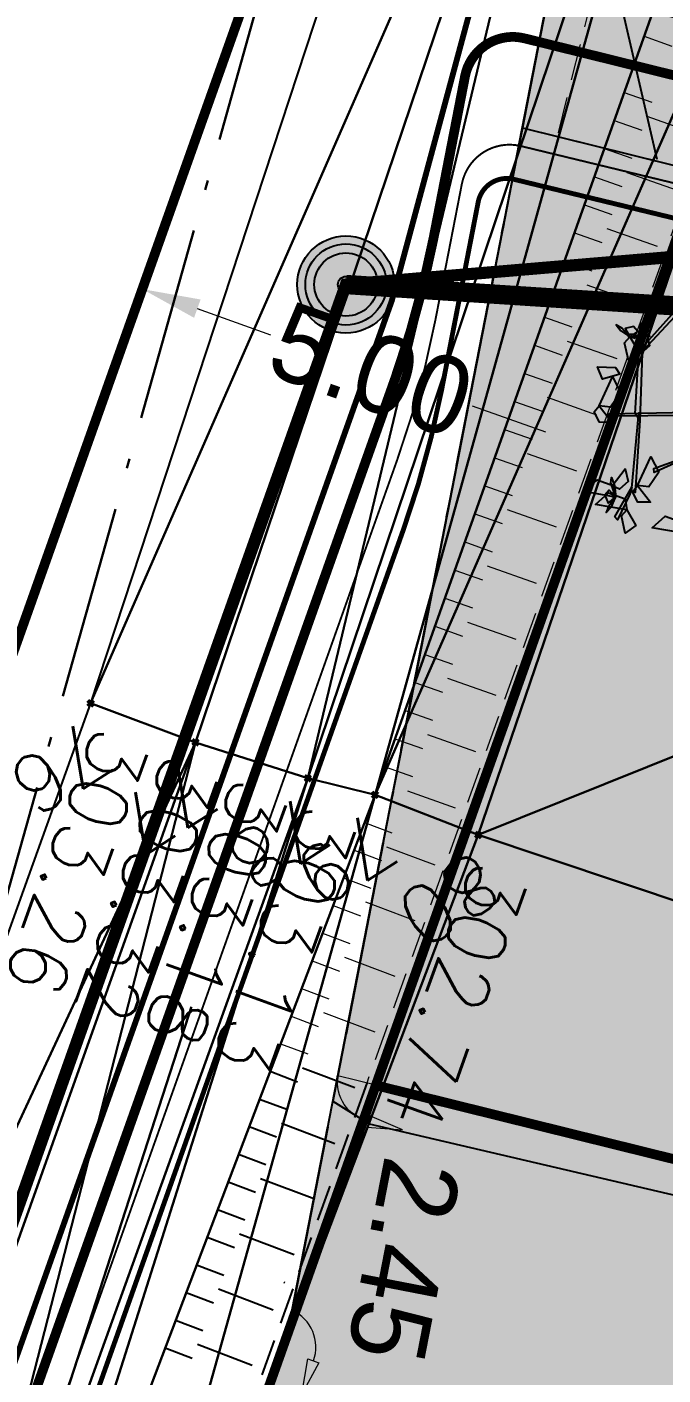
# Model space of a CAD drawing. Header units: metres. Extents: x 1851427 to 1852022, y 5183007 to 5183309.
# Drawn here: x 1851504.28 to 1851510.82, y 5183234.32 to 5183248.18 of the extents above; entities that cross this region are included whole.
import ezdxf
from ezdxf.enums import TextEntityAlignment as Align

# ---------------------------------------------------------------- set-up
doc = ezdxf.new("R2010")
doc.units = ezdxf.units.M
doc.header["$LTSCALE"] = 2.5
doc.header["$PDMODE"] = 35
doc.header["$PDSIZE"] = 0.03
for name, pattern in [('L16', [0.375, 0.3, -0.075]), ('L32', [2.5, 2, -0.1, 0.1, -0.1, 0.1, -0.1]), ('L5', [1.15, 0.8, -0.175, 0, -0.175]), ('L8', [0.225, 0.15, -0.075])]:
    doc.linetypes.add(name, pattern=pattern)
doc.layers.get('0').update_dxf_attribs({"linetype": 'CONTINUOUS', "lineweight": 30})
doc.layers.get('Defpoints').update_dxf_attribs({"linetype": 'CONTINUOUS'})
for name, color, linetype in [('EP 1_Canalisations', 5, 'L32'), ('EU 1_Canalisations', 34, 'L32'), ('EU 1_Regards', 6, 'CONTINUOUS'), ('PFM_VRD ET 2D', 7, 'CONTINUOUS'), ('PFM_VRD Talus R - Hachures', 1, 'CONTINUOUS'), ('PRO_IMPLANTATION_MAISON_COT', 140, 'CONTINUOUS'), ('PRO_PAR_HAC', 7, 'CONTINUOUS'), ('PRO_RES_AEP', 130, 'CONTINUOUS'), ('PRO_RES_EDF', 1, 'CONTINUOUS'), ('PRO_RES_EDF_TXT', 1, 'CONTINUOUS'), ('PRO_RES_GDF', 30, 'CONTINUOUS'), ('PRO_RES_TEL', 84, 'CONTINUOUS'), ('PRO_VOI_APLAT', 7, 'CONTINUOUS'), ('PRO_VOI_APLAT_CON', 6, 'CONTINUOUS'), ('PRO_VOI_TAMPON', 5, 'CONTINUOUS'), ('PRO_VOI_VEG', 81, 'CONTINUOUS'), ('TAL_HACH', 44, 'CONTINUOUS'), ('TN_', 94, 'CONTINUOUS')]:
    doc.layers.add(name, color=color, linetype=linetype)
doc.layers.add('N', color=1, linetype='CONTINUOUS', plot=False)
for name, color, linetype, lineweight in [('P', 7, 'CONTINUOUS', 50), ('PAR', 11, 'L5', 30), ('PRO_DEMOL_P', 7, 'CONTINUOUS', 50), ('PRO_DEMOL_TAL', 34, 'CONTINUOUS', 20), ('PRO_DEMOL_TAL_HAC', 32, 'CONTINUOUS', 15), ('PRO_DEMOL_VOI', 251, 'CONTINUOUS', 20), ('PRO_PAR', 1, 'CONTINUOUS', 35), ('PRO_PAR_COT', 200, 'CONTINUOUS', 20), ('PRO_VOI_PENTE', 1, 'CONTINUOUS', 15), ('TAL', 34, 'CONTINUOUS', 25), ('VOI', 251, 'CONTINUOUS', 20), ('Z', 7, 'CONTINUOUS', 9)]:
    doc.layers.add(name, color=color, linetype=linetype, lineweight=lineweight)
doc.layers.add('PRO_PAR_SURF', color=7, linetype='CONTINUOUS', lineweight=20, true_color=0x285a87)
doc.layers.add('PRO_PAR_TXT', color=7, linetype='CONTINUOUS', lineweight=20, true_color=0x285a87)
doc.styles.add('Ecriture', font='')
doc.styles.add('SIMPLEX', font='SIMPLEX.SHX', dxfattribs={"oblique": 27})
doc.styles.get("Standard").update_dxf_attribs({"font": 'Arial.ttf'})
doc.styles.get('Ecriture').set_extended_font_data('NewsGoth BT')
doc.dimstyles.get("Standard").update_dxf_attribs({"dimtxt": 0.18, "dimasz": 0.18, "dimexe": 0.18, "dimexo": 0.0625, "dimgap": 0.09, "dimtad": 0, "dimtih": 1, "dimtoh": 1, "dimdec": 4, "dimzin": 0, "dimdsep": 46, "dimtxsty": 'Standard', "dimcen": 0.09, "dimadec": 0, "dimazin": 0, "dimtfac": 1, "dimtdec": 4, "dimtofl": 0, "dimtmove": 0, "dimatfit": 3, "dimfxl": 1, "dimtolj": 1, "dimtzin": 0, "dimarcsym": 0})
doc.dimstyles.new('Voirie', dxfattribs={"dimtxt": 0.8, "dimasz": 0.6, "dimexe": 0.18, "dimexo": 0.0625, "dimgap": 0, "dimtad": 0, "dimzin": 0, "dimdsep": 46, "dimtxsty": 'Ecriture', "dimcen": 0.04, "dimclrd": 256, "dimclre": 256, "dimclrt": 256, "dimaunit": 2, "dimadec": 3, "dimazin": 0, "dimtfac": 1, "dimtofl": 0, "dimtmove": 0, "dimatfit": 0, "dimfxl": 1, "dimtolj": 1, "dimtzin": 0, "dimlwd": -1, "dimarcsym": 0})

# ---------------------------------------------------------------- blocks, each defined once
blk = doc.blocks.new('TCPOINT')
blk.add_point((0, 0))
at = {"layer": 'N'}
blk.add_attdef('MAT', (0.2, 0.2), '', height=0.34, dxfattribs=at)
at = {"layer": 'Z', "style": 'SIMPLEX'}
blk.add_attdef('ALT', (0.2, -0.54), '', height=0.34, dxfattribs=at)
blk = doc.blocks.new('arbre4')
at = {"layer": 'PRO_VOI_VEG', "color": 42, "linetype": 'ByBlock', "lineweight": -2, "extrusion": (-0.36254, -0.748914, 0.5547), "elevation": 2.652, "flags": 128}
for points in [[(-5.224, 5.385), (-4.892, 7.02), (-4.848, 6.926), (-5.202, 5.292), (-5.224, 5.385)], [(-4.966, 3.657), (-5.386, 5.949), (-5.342, 5.949), (-4.87, 3.535), (-4.966, 3.657)]]:
    blk.add_lwpolyline(points, close=True, dxfattribs=at)
at = {"layer": 'PRO_VOI_VEG', "color": 6, "linetype": 'ByBlock', "lineweight": -2, "extrusion": (0.761179, 0.630584, 0.151559), "elevation": -0.623, "flags": 128}
blk.add_lwpolyline([(5.331, 5.843), (5.489, 5.796), (5.579, 5.952), (5.467, 6.035), (5.331, 5.843)], close=True, dxfattribs=at)
at = {"layer": 'PRO_VOI_VEG', "color": 6, "linetype": 'ByBlock', "lineweight": -2, "extrusion": (0.291224, 0.822706, 0.488205), "elevation": 4.038, "flags": 128}
blk.add_lwpolyline([(5.329, 4.263), (5.237, 4.049), (5.318, 3.932), (5.429, 4.063), (5.329, 4.263)], close=True, dxfattribs=at)
at = {"layer": 'PRO_VOI_VEG', "color": 6, "linetype": 'ByBlock', "lineweight": -2, "extrusion": (-0.331412, -0.936235, 0.116747), "elevation": -0.762, "flags": 128}
blk.add_lwpolyline([(-5.337, 5.835), (-5.185, 6.06), (-5.289, 6.275), (-5.378, 6.121), (-5.337, 5.835)], close=True, dxfattribs=at)
at = {"layer": 'PRO_VOI_VEG', "linetype": 'ByBlock', "lineweight": -2, "extrusion": (0.632852, 0.167542, 0.755929), "flags": 128}
for points, elevation in [([(3.993, 7.132), (4.166, 6.79), (3.979, 6.814), (3.911, 7.023), (3.993, 7.132)], 2.737), ([(2.212, 7.98), (2.385, 7.637), (2.198, 7.662), (2.13, 7.87), (2.212, 7.98)], 2.268)]:
    blk.add_lwpolyline(points, close=True, dxfattribs=dict(at, elevation=elevation))
at = {"layer": 'PRO_VOI_VEG', "linetype": 'ByBlock', "lineweight": -2, "extrusion": (0.843665, 0.223353, 0.488205), "flags": 128}
for points, elevation in [([(4.197, 6.719), (3.934, 6.613), (3.878, 6.99), (4.139, 6.932), (4.197, 6.719)], -0.352), ([(1.809, 7.147), (1.546, 7.041), (1.49, 7.417), (1.751, 7.359), (1.809, 7.147)], -1.116)]:
    blk.add_lwpolyline(points, close=True, dxfattribs=dict(at, elevation=elevation))
at = {"layer": 'PRO_VOI_VEG', "color": 6, "linetype": 'ByBlock', "lineweight": -2, "extrusion": (-0.01986, 0.986115, 0.164872), "elevation": 4.121, "flags": 128}
blk.add_lwpolyline([(4.48, 5.096), (4.258, 4.989), (4.188, 5.169), (4.314, 5.223), (4.48, 5.096)], close=True, dxfattribs=at)
at = {"layer": 'PRO_VOI_VEG', "linetype": 'ByBlock', "lineweight": -2, "extrusion": (9.90252e-10, -0.872729, 0.488205), "elevation": -0.021, "flags": 128}
blk.add_lwpolyline([(-4.73, 5.289), (-4.992, 5.183), (-5.048, 5.559), (-4.787, 5.501), (-4.73, 5.289)], close=True, dxfattribs=at)
at = {"layer": 'PRO_VOI_VEG', "linetype": 'ByBlock', "lineweight": -2, "extrusion": (0.372929, 6.70653e-10, 0.92786), "elevation": 2.384, "flags": 128}
blk.add_lwpolyline([(2.161, 6.419), (2.569, 6.174), (2.334, 6.068), (2.13, 6.244), (2.161, 6.419)], close=True, dxfattribs=at)
at = {"layer": 'PRO_VOI_VEG', "linetype": 'ByBlock', "lineweight": -2, "extrusion": (-4.92671e-09, -0.654654, 0.755929), "elevation": 2.067, "flags": 128}
blk.add_lwpolyline([(-5.067, 4.648), (-4.894, 4.306), (-5.081, 4.33), (-5.149, 4.539), (-5.067, 4.648)], close=True, dxfattribs=at)
at = {"layer": 'PRO_VOI_VEG', "color": 42, "linetype": 'ByBlock', "lineweight": -2, "extrusion": (0.28427, -0.71615, 0.637432), "elevation": -0.012, "flags": 128}
blk.add_lwpolyline([(-2.284, 4.59), (-3.861, 5.765), (-3.83, 5.804), (-2.149, 4.591), (-2.284, 4.59)], close=True, dxfattribs=at)
at = {"layer": 'PRO_VOI_VEG', "color": 42, "linetype": 'ByBlock', "lineweight": -2, "extrusion": (-0.564583, 0.665509, 0.488205), "elevation": 5.954, "flags": 128}
blk.add_lwpolyline([(2.195, 1.725), (2.983, 3.171), (3.013, 3.074), (2.121, 1.541), (2.195, 1.725)], close=True, dxfattribs=at)
at = {"layer": 'PRO_VOI_VEG', "linetype": 'ByBlock', "lineweight": -2, "extrusion": (0.372929, 2.33267e-10, 0.92786), "elevation": 2.981, "flags": 128}
blk.add_lwpolyline([(0.95, 6.148), (1.358, 5.903), (1.123, 5.797), (0.919, 5.972), (0.95, 6.148)], close=True, dxfattribs=at)
at = {"layer": 'PRO_VOI_VEG', "color": 42, "linetype": 'ByBlock', "lineweight": -2, "extrusion": (-0.38291, 0.806229, 0.450971), "elevation": 4.646, "flags": 128}
blk.add_lwpolyline([(3.016, 2.911), (3.434, 2.822), (3.407, 2.698), (2.912, 2.889), (3.016, 2.911)], close=True, dxfattribs=at)
at = {"layer": 'PRO_VOI_VEG', "linetype": 'ByBlock', "lineweight": -2, "extrusion": (-0.095442, 0.360509, 0.92786), "flags": 128}
for points, elevation in [([(4.556, 0.695), (4.964, 0.45), (4.729, 0.344), (4.525, 0.52), (4.556, 0.695)], 7.199), ([(4.463, 0.445), (4.871, 0.2), (4.636, 0.094), (4.432, 0.269), (4.463, 0.445)], 5.956), ([(3.786, 1.505), (4.194, 1.26), (3.959, 1.154), (3.755, 1.329), (3.786, 1.505)], 6.993)]:
    blk.add_lwpolyline(points, close=True, dxfattribs=dict(at, elevation=elevation))
at = {"layer": 'PRO_VOI_VEG', "color": 6, "linetype": 'ByBlock', "lineweight": -2, "extrusion": (-0.969488, -0.18141, 0.164872), "elevation": 5.771, "flags": 128}
blk.add_lwpolyline([(-1.696, 6.084), (-1.918, 5.977), (-1.989, 6.157), (-1.863, 6.211), (-1.696, 6.084)], close=True, dxfattribs=at)
at = {"layer": 'PRO_VOI_VEG', "color": 6, "linetype": 'ByBlock', "lineweight": -2, "extrusion": (-0.859342, 0.152273, 0.488205), "elevation": 7.744, "flags": 128}
blk.add_lwpolyline([(0.066, 3.619), (-0.026, 3.404), (0.055, 3.288), (0.166, 3.419), (0.066, 3.619)], close=True, dxfattribs=at)
at = {"layer": 'PRO_VOI_VEG', "color": 6, "linetype": 'ByBlock', "lineweight": -2, "extrusion": (0.977927, -0.173286, 0.116747), "elevation": -4.141, "flags": 128}
blk.add_lwpolyline([(-0.074, 7.487), (0.078, 7.712), (-0.025, 7.927), (-0.114, 7.773), (-0.074, 7.487)], close=True, dxfattribs=at)
at = {"layer": 'PRO_VOI_VEG', "color": 42, "linetype": 'ByBlock', "lineweight": -2, "extrusion": (-0.813612, 0.366962, 0.450971), "elevation": 6.654, "flags": 128}
blk.add_lwpolyline([(1.178, 2.884), (1.596, 2.795), (1.569, 2.672), (1.073, 2.862), (1.178, 2.884)], close=True, dxfattribs=at)
at = {"layer": 'PRO_VOI_VEG', "linetype": 'ByBlock', "lineweight": -2, "extrusion": (-4.92655e-09, -0.654654, 0.755929), "elevation": 2.86, "flags": 128}
blk.add_lwpolyline([(-4.592, 3.733), (-4.419, 3.391), (-4.606, 3.415), (-4.674, 3.623), (-4.592, 3.733)], close=True, dxfattribs=at)
at = {"layer": 'PRO_VOI_VEG', "color": 6, "linetype": 'ByBlock', "lineweight": -2, "extrusion": (-0.746943, 0.647384, 0.151559), "elevation": 5.245, "flags": 128}
blk.add_lwpolyline([(2.634, 6.204), (2.791, 6.158), (2.882, 6.314), (2.77, 6.396), (2.634, 6.204)], close=True, dxfattribs=at)
blk = doc.blocks.new('fleche cote2')
blk.add_hatch(color=0).paths.add_polyline_path([(-0.524, 0.399), (-0.524, 0.55), (-0.975, 0.475)])
at = {"color": 0}
blk.add_lwpolyline([(-0.524, 0.399), (-0.524, 0.55), (-0.975, 0.475)], close=True, dxfattribs=at)
blk.add_lwpolyline([(-0.524, 0.475, -0.385882), (0, 0)], format="xyb", dxfattribs=at)
blk = doc.blocks.new('fleche cote')
blk.add_hatch(color=0).paths.add_polyline_path([(-0.524, -0.399), (-0.524, -0.55), (-0.975, -0.475)])
at = {"color": 0}
blk.add_lwpolyline([(-0.524, -0.475, 0.385882), (0, 0)], format="xyb", dxfattribs=at)
blk.add_lwpolyline([(-0.524, -0.399), (-0.524, -0.55), (-0.975, -0.475)], close=True, dxfattribs=at)
blk = doc.blocks.new('ASS03')
h = blk.add_hatch(color=256)
h.dxf.hatch_style = 1
edge = h.paths.add_edge_path()
edge.add_arc((0, 0), 0.5, 0, 360)
for radius in [0.5, 0.01]:
    blk.add_circle((0, 0), radius)
blk = doc.blocks.new('vrd_reg_1000')
at = {"linetype": 'ByBlock', "lineweight": -2}
h = blk.add_hatch(color=253, dxfattribs=at)
edge = h.paths.add_edge_path()
edge.add_arc((0, 0), 0.5, 0, 360)
h = blk.add_hatch(color=0, dxfattribs=at)
edge = h.paths.add_edge_path()
edge.add_arc((0, 0), 0.417, 0, 360)
edge = h.paths.add_edge_path(flags=17)
edge.add_arc((0, 0), 0.0833, 0, 360)
for radius in [0.5, 0.417, 0.0833]:
    blk.add_circle((0, 0), radius)
blk = doc.blocks.new('*D85')
at = {"layer": 'Defpoints', "color": 0, "transparency": 16777216}
for p in [(1851507.238, 5183250.479), (1851511.95, 5183248.807), (1851505.466, 5183245.485)]:
    blk.add_point(p, dxfattribs=at)
at = {"layer": 'PRO_PAR_TXT', "lineweight": -2, "transparency": 16777216}
for p, q in [((1851507.217, 5183250.42), (1851505.406, 5183245.315)), ((1851511.929, 5183248.748), (1851510.118, 5183243.643))]:
    blk.add_line(p, q, dxfattribs=at)
at = {"layer": 'PRO_PAR_TXT', "transparency": 16777216}
for p, q in [((1851506.031, 5183245.284), (1851506.785, 5183245.016)), ((1851509.613, 5183244.013), (1851508.859, 5183244.281))]:
    blk.add_line(p, q, dxfattribs=at)
for points in [[(1851506.065, 5183245.378), (1851505.998, 5183245.19), (1851505.466, 5183245.485)], [(1851509.646, 5183244.108), (1851509.579, 5183243.919), (1851510.178, 5183243.813)]]:
    blk.add_solid(points, dxfattribs=at)
at = {"layer": 'PRO_PAR_TXT', "transparency": 16777216, "insert": (1851507.822, 5183244.649), "char_height": 0.8, "attachment_point": 5, "rotation": 340.4674, "style": 'Ecriture'}
blk.add_mtext('\\A1;5.00', dxfattribs=at)

msp = doc.modelspace()

# ---------------------------------------------------------------- hatches: boundary and pattern name
at = {"layer": 'PFM_VRD Talus R - Hachures'}
msp.add_hatch(color=1, dxfattribs=at).paths.add_polyline_path([(1851507.475, 5183237.393), (1851507.424, 5183237.132), (1851507.796, 5183236.901), (1851522.146, 5183233.547), (1851524.784, 5183232.927), (1851525.681, 5183232.677), (1851528.995, 5183231.831), (1851529.02, 5183231.931), (1851529.076, 5183232.16)])
at = {"layer": 'PRO_PAR_HAC'}
h = msp.add_hatch(color=41, dxfattribs=at)
h.dxf.hatch_style = 1
h.paths.add_polyline_path([(1851538.934, 5183251.64), (1851540.137, 5183256.493), (1851535.284, 5183257.696), (1851533.826, 5183251.815), (1851514.328, 5183256.649), (1851520.18, 5183275.941), (1851523.867, 5183277.78), (1851518.743, 5183279.657), (1851510.294, 5183251.887), (1851507.475, 5183237.393), (1851507.007, 5183234.983), (1851502.018, 5183220.887), (1851502.04, 5183220.874), (1851503.33, 5183224.508), (1851507.866, 5183237.296), (1851533.783, 5183230.869), (1851534.987, 5183235.722)])
h = msp.add_hatch(color=94, dxfattribs=at)
h.dxf.hatch_style = 1
h.paths.add_polyline_path([(1851531.193, 5183241.196), (1851530.755, 5183241.923), (1851509.387, 5183247.222), (1851507.007, 5183234.983), (1851502.018, 5183220.887), (1851502.04, 5183220.874), (1851503.33, 5183224.508), (1851507.866, 5183237.296), (1851528.93, 5183232.072)])
h = msp.add_hatch(color=174, dxfattribs=at)
h.dxf.hatch_style = 1
h.paths.add_polyline_path([(1851533.783, 5183230.869), (1851507.866, 5183237.296), (1851503.33, 5183224.508), (1851502.04, 5183220.874), (1851526.425, 5183207.509), (1851530.764, 5183218.694)])
at = {"layer": 'PRO_VOI_APLAT'}
h = msp.add_hatch(color=41, dxfattribs=at)
h.dxf.hatch_style = 1
h.paths.add_polyline_path([(1851509.654, 5183248.598), (1851509.372, 5183247.143), (1851511.199, 5183246.69), (1851511.226, 5183246.766), (1851530.59, 5183241.964), (1851529.656, 5183243.514), (1851511.656, 5183247.978), (1851511.696, 5183248.091)])
h = msp.add_hatch(color=81, dxfattribs=at)
h.dxf.hatch_style = 1
h.paths.add_polyline_path([(1851509.372, 5183247.143), (1851530.648, 5183241.867), (1851531.152, 5183241.031), (1851528.93, 5183232.072), (1851507.866, 5183237.296), (1851502.04, 5183220.874), (1851502.018, 5183220.887), (1851507.007, 5183234.983)])

# ---------------------------------------------------------------- linework, layer by layer
at = {"layer": 'EP 1_Canalisations', "flags": 128}
msp.add_lwpolyline([(1851527.218, 5183241.481, 0.25, 0.25, 0), (1851512.059, 5183245.24, 0.199, 0.199, 0), (1851507.559, 5183245.532, 0, 0, 0)], format="xyseb", dxfattribs=at)
at = {"layer": 'EU 1_Canalisations', "flags": 128}
msp.add_lwpolyline([(1851526.685, 5183242.334, 0.125, 0.125, 0), (1851512.207, 5183245.925, 0.125, 0.125, 0), (1851507.559, 5183245.532, 0.125, 0.125, 0), (1851486.972, 5183187.547, 0.125, 0.125, 0), (1851490.165, 5183181.295, 0, 0, 0)], format="xyseb", dxfattribs=at)
at = {"layer": 'PAR', "flags": 128}
for points in [[(1851502.018, 5183220.887), (1851507.007, 5183234.983), (1851510.294, 5183251.887), (1851522.413, 5183291.72)], [(1851508.41, 5183254.678), (1851499.729, 5183223.797), (1851491.432, 5183203.416), (1851486.112, 5183191.14)]]:
    msp.add_lwpolyline(points, dxfattribs=at)
at = {"layer": 'PFM_VRD ET 2D', "flags": 128}
msp.add_lwpolyline([(1851509.654, 5183248.598), (1851509.372, 5183247.143), (1851509.308, 5183246.816), (1851508.451, 5183242.408), (1851508.255, 5183241.403), (1851508.18, 5183241.019), (1851508.025, 5183240.219), (1851507.475, 5183237.393), (1851507.424, 5183237.132), (1851507.796, 5183236.901), (1851522.146, 5183233.547)], dxfattribs=at)
at = {"layer": 'PRO_DEMOL_TAL', "flags": 128}
msp.add_lwpolyline([(1851506.823, 5183237.554), (1851507.858, 5183240.283), (1851512.365, 5183252.998), (1851514.355, 5183259.424)], dxfattribs=at)
at = {"layer": 'PRO_DEMOL_TAL', "linetype": 'L8', "flags": 128}
msp.add_lwpolyline([(1851515.186, 5183259.219), (1851513.287, 5183252.679), (1851507.772, 5183237.319)], dxfattribs=at)
at = {"layer": 'PRO_DEMOL_TAL_HAC'}
for p, q in [((1851510.624, 5183248.086), (1851510.907, 5183247.985)), ((1851510.522, 5183247.797), (1851510.804, 5183247.696)), ((1851510.419, 5183247.508), (1851510.702, 5183247.407)), ((1851510.317, 5183247.219), (1851510.599, 5183247.118)), ((1851510.651, 5183247.263), (1851511.17, 5183247.079)), ((1851510.214, 5183246.93), (1851510.497, 5183246.83)), ((1851510.112, 5183246.641), (1851510.395, 5183246.541)), ((1851510.446, 5183246.685), (1851510.963, 5183246.502)), ((1851510.009, 5183246.352), (1851510.292, 5183246.252)), ((1851510.241, 5183246.107), (1851510.756, 5183245.925)), ((1851509.907, 5183246.063), (1851510.19, 5183245.963)), ((1851509.805, 5183245.774), (1851510.087, 5183245.674)), ((1851509.702, 5183245.485), (1851509.985, 5183245.385)), ((1851510.036, 5183245.529), (1851510.549, 5183245.347)), ((1851509.6, 5183245.196), (1851509.882, 5183245.096)), ((1851509.497, 5183244.907), (1851509.78, 5183244.807)), ((1851509.831, 5183244.951), (1851510.342, 5183244.77)), ((1851509.395, 5183244.618), (1851509.678, 5183244.518)), ((1851509.292, 5183244.329), (1851509.575, 5183244.229)), ((1851509.626, 5183244.373), (1851510.134, 5183244.193)), ((1851509.19, 5183244.04), (1851509.473, 5183243.94)), ((1851509.087, 5183243.751), (1851509.37, 5183243.651)), ((1851509.421, 5183243.795), (1851509.927, 5183243.616)), ((1851508.985, 5183243.462), (1851509.268, 5183243.362)), ((1851508.883, 5183243.173), (1851509.165, 5183243.073)), ((1851509.217, 5183243.217), (1851509.72, 5183243.039)), ((1851508.78, 5183242.884), (1851509.063, 5183242.784)), ((1851509.012, 5183242.639), (1851509.513, 5183242.462)), ((1851508.678, 5183242.595), (1851508.961, 5183242.495)), ((1851508.575, 5183242.306), (1851508.858, 5183242.206)), ((1851508.473, 5183242.017), (1851508.756, 5183241.917)), ((1851508.807, 5183242.061), (1851509.305, 5183241.885)), ((1851508.37, 5183241.728), (1851508.653, 5183241.628)), ((1851508.268, 5183241.439), (1851508.551, 5183241.339)), ((1851508.602, 5183241.483), (1851509.098, 5183241.308)), ((1851508.166, 5183241.15), (1851508.448, 5183241.05)), ((1851508.063, 5183240.861), (1851508.346, 5183240.761)), ((1851508.397, 5183240.905), (1851508.891, 5183240.73)), ((1851507.961, 5183240.572), (1851508.243, 5183240.472)), ((1851507.858, 5183240.283), (1851508.14, 5183240.18)), ((1851508.192, 5183240.326), (1851508.682, 5183240.149)), ((1851507.75, 5183239.999), (1851508.031, 5183239.892)), ((1851507.642, 5183239.715), (1851507.923, 5183239.608)), ((1851507.977, 5183239.75), (1851508.472, 5183239.562)), ((1851507.535, 5183239.43), (1851507.815, 5183239.324)), ((1851507.761, 5183239.182), (1851508.266, 5183238.99)), ((1851507.427, 5183239.146), (1851507.707, 5183239.039)), ((1851507.319, 5183238.861), (1851507.599, 5183238.755)), ((1851507.545, 5183238.613), (1851508.061, 5183238.417)), ((1851507.211, 5183238.577), (1851507.491, 5183238.471)), ((1851507.103, 5183238.293), (1851507.383, 5183238.186)), ((1851507.329, 5183238.044), (1851507.855, 5183237.845)), ((1851506.995, 5183238.008), (1851507.275, 5183237.902)), ((1851506.887, 5183237.724), (1851507.168, 5183237.618))]:
    msp.add_line(p, q, dxfattribs=at)
at = {"layer": 'PRO_DEMOL_VOI', "linetype": 'L16', "flags": 128}
msp.add_lwpolyline([(1851509.308, 5183246.816), (1851511.475, 5183253.256), (1851513.433, 5183259.653)], dxfattribs=at)
at = {"layer": 'PRO_IMPLANTATION_MAISON_COT', "linetype": 'L8', "const_width": 0.025, "flags": 128}
msp.add_lwpolyline([(1851505.971, 5183238.104), (1851500.874, 5183222.342)], dxfattribs=at)
at = {"layer": 'PRO_PAR', "linetype": 'L8', "const_width": 0.1, "flags": 128}
msp.add_lwpolyline([(1851507.866, 5183237.296), (1851511.95, 5183248.807), (1851514.328, 5183256.649)], dxfattribs=at)
at = {"layer": 'PRO_PAR', "const_width": 0.1, "flags": 128}
for points in [[(1851507.199, 5183250.369), (1851498.617, 5183226.18), (1851489.615, 5183200.803), (1851486.112, 5183191.14)], [(1851494.321, 5183199.115), (1851503.33, 5183224.508), (1851507.866, 5183237.296)], [(1851533.783, 5183230.869), (1851507.866, 5183237.296)]]:
    msp.add_lwpolyline(points, dxfattribs=at)
at = {"layer": 'PRO_PAR_SURF', "flags": 128}
for points in [[(1851538.934, 5183251.64), (1851540.137, 5183256.493), (1851535.284, 5183257.696), (1851533.826, 5183251.815), (1851514.328, 5183256.649), (1851520.18, 5183275.941), (1851523.867, 5183277.78), (1851518.743, 5183279.657), (1851510.294, 5183251.887), (1851507.475, 5183237.393), (1851507.007, 5183234.983), (1851502.018, 5183220.887), (1851502.04, 5183220.874), (1851503.33, 5183224.508), (1851507.866, 5183237.296), (1851533.783, 5183230.869), (1851534.987, 5183235.722)], [(1851507.866, 5183237.296), (1851507.475, 5183237.393), (1851507.007, 5183234.983), (1851502.018, 5183220.887), (1851502.04, 5183220.874), (1851503.33, 5183224.508)], [(1851533.783, 5183230.869), (1851507.866, 5183237.296), (1851503.33, 5183224.508), (1851502.04, 5183220.874), (1851526.425, 5183207.509), (1851530.764, 5183218.694)]]:
    msp.add_lwpolyline(points, close=True, dxfattribs=at)
at = {"layer": 'PRO_RES_AEP', "const_width": 0.06, "flags": 128}
msp.add_lwpolyline([(1851510.779, 5183255.564), (1851508.03, 5183245.365), (1851487.444, 5183187.379), (1851486.462, 5183185.523)], dxfattribs=at)
at = {"layer": 'PRO_RES_EDF', "const_width": 0.02, "flags": 128}
msp.add_lwpolyline([(1851511.165, 5183246.518), (1851509.336, 5183246.961), (1851509.336, 5183246.961, 0.414214), (1851508.75, 5183246.566), (1851508.477, 5183245.161, -0.037282), (1851508.084, 5183243.724), (1851489.688, 5183191.907, -0.214528), (1851488.553, 5183190.723), (1851483.628, 5183188.627)], format="xyb", dxfattribs=at)
at = {"layer": 'PRO_RES_GDF', "const_width": 0.05, "flags": 128}
msp.add_lwpolyline([(1851511.099, 5183246.174), (1851509.269, 5183246.618), (1851509.269, 5183246.618, 0.414214), (1851508.918, 5183246.38), (1851508.542, 5183244.447, -0.037282), (1851508.149, 5183243.01), (1851488.27, 5183187.017), (1851487.257, 5183185.102)], format="xyb", dxfattribs=at)
at = {"layer": 'PRO_RES_TEL', "const_width": 0.1, "flags": 128}
msp.add_lwpolyline([(1851511.501, 5183247.542), (1851509.394, 5183248.064, 0.429225), (1851508.783, 5183247.675), (1851508.459, 5183246.008, -0.037282), (1851508.067, 5183244.571), (1851489.45, 5183192.135, -0.214528), (1851488.315, 5183190.95), (1851482.774, 5183188.709)], format="xyb", dxfattribs=at)
at = {"layer": 'PRO_VOI_APLAT_CON', "flags": 128}
for points in [[(1851509.654, 5183248.598), (1851509.372, 5183247.143), (1851511.199, 5183246.69), (1851511.226, 5183246.766), (1851530.59, 5183241.964), (1851529.656, 5183243.514), (1851511.656, 5183247.978), (1851511.696, 5183248.091)], [(1851509.372, 5183247.143), (1851530.648, 5183241.867), (1851531.152, 5183241.031), (1851528.93, 5183232.072), (1851507.866, 5183237.296), (1851502.04, 5183220.874), (1851502.018, 5183220.887), (1851507.007, 5183234.983)]]:
    msp.add_lwpolyline(points, close=True, dxfattribs=at)
at = {"layer": 'PRO_VOI_PENTE', "linetype": 'L8', "flags": 128}
msp.add_lwpolyline([(1851511.319, 5183253.46), (1851509.73, 5183247.054)], dxfattribs=at)
at = {"layer": 'TAL', "flags": 128}
msp.add_lwpolyline([(1851490.053, 5183189.404), (1851490.41, 5183190.73), (1851493.265, 5183199.603), (1851496.978, 5183210.914), (1851500.358, 5183221.366), (1851503.326, 5183228.34), (1851506.823, 5183237.554)], dxfattribs=at)
at = {"layer": 'TAL', "linetype": 'L8', "flags": 128}
msp.add_lwpolyline([(1851507.772, 5183237.319), (1851504.401, 5183227.929), (1851501.787, 5183221.594), (1851490.465, 5183189.603)], dxfattribs=at)
at = {"layer": 'TAL_HACH'}
for p, q in [((1851506.779, 5183237.44), (1851507.06, 5183237.333)), ((1851507.114, 5183237.475), (1851507.649, 5183237.272)), ((1851506.671, 5183237.155), (1851506.952, 5183237.049)), ((1851506.563, 5183236.871), (1851506.844, 5183236.765)), ((1851506.898, 5183236.907), (1851507.444, 5183236.699)), ((1851506.455, 5183236.587), (1851506.736, 5183236.48)), ((1851506.347, 5183236.302), (1851506.628, 5183236.196)), ((1851506.682, 5183236.338), (1851507.238, 5183236.127)), ((1851506.24, 5183236.018), (1851506.52, 5183235.911)), ((1851506.132, 5183235.734), (1851506.412, 5183235.627)), ((1851506.466, 5183235.769), (1851507.027, 5183235.556)), ((1851506.024, 5183235.449), (1851506.304, 5183235.343)), ((1851506.919, 5183235.272), (1851506.93, 5183235.268)), ((1851505.916, 5183235.165), (1851506.196, 5183235.058)), ((1851506.25, 5183235.201), (1851506.811, 5183234.988)), ((1851505.808, 5183234.88), (1851506.088, 5183234.774)), ((1851505.7, 5183234.596), (1851505.98, 5183234.49)), ((1851506.034, 5183234.632), (1851506.595, 5183234.419))]:
    msp.add_line(p, q, dxfattribs=at)
at = {"layer": 'TN_'}
for points in [[(1851510.276, 5183253.443, 303.62), (1851509.104, 5183253.915, 303.54), (1851504.935, 5183241.225, 303.26)], [(1851510.276, 5183253.443, 303.62), (1851504.935, 5183241.225, 303.26), (1851506.012, 5183240.823, 303.32)], [(1851507.167, 5183240.454, 303.18), (1851510.276, 5183253.443, 303.62), (1851506.012, 5183240.823, 303.32)], [(1851507.167, 5183240.454, 303.18), (1851511.475, 5183253.256, 303.49), (1851510.276, 5183253.443, 303.62)], [(1851507.858, 5183240.283, 303.13), (1851511.475, 5183253.256, 303.49), (1851507.167, 5183240.454, 303.18)], [(1851512.365, 5183252.998, 303.39), (1851511.475, 5183253.256, 303.49), (1851507.858, 5183240.283, 303.13)], [(1851513.287, 5183252.679, 302.98), (1851512.365, 5183252.998, 303.39), (1851507.858, 5183240.283, 303.13)], [(1851507.858, 5183240.283, 303.13), (1851508.919, 5183239.871, 302.74), (1851513.287, 5183252.679, 302.98)], [(1851508.919, 5183239.871, 302.74), (1851527.277, 5183247.249, 302.71), (1851513.287, 5183252.679, 302.98)], [(1851508.919, 5183239.871, 302.74), (1851525.05, 5183234.467, 302.36), (1851527.277, 5183247.249, 302.71)], [(1851506.012, 5183240.823, 303.32), (1851504.935, 5183241.225, 303.26), (1851500.65, 5183229.297, 303.11)], [(1851506.012, 5183240.823, 303.32), (1851500.65, 5183229.297, 303.11), (1851501.733, 5183228.814, 303.12)], [(1851502.838, 5183228.439, 303.04), (1851506.012, 5183240.823, 303.32), (1851501.733, 5183228.814, 303.12)], [(1851507.167, 5183240.454, 303.18), (1851506.012, 5183240.823, 303.32), (1851502.838, 5183228.439, 303.04)], [(1851503.326, 5183228.34, 302.95), (1851507.167, 5183240.454, 303.18), (1851502.838, 5183228.439, 303.04)], [(1851507.858, 5183240.283, 303.13), (1851507.167, 5183240.454, 303.18), (1851503.326, 5183228.34, 302.95)], [(1851504.401, 5183227.929, 302.48), (1851507.858, 5183240.283, 303.13), (1851503.326, 5183228.34, 302.95)], [(1851508.919, 5183239.871, 302.74), (1851507.858, 5183240.283, 303.13), (1851504.401, 5183227.929, 302.48)], [(1851504.401, 5183227.929, 302.48), (1851525.05, 5183234.467, 302.36), (1851508.919, 5183239.871, 302.74)], [(1851504.401, 5183227.929, 302.48), (1851522.774, 5183221.299, 302), (1851525.05, 5183234.467, 302.36)]]:
    msp.add_3dface(points, dxfattribs=at)
at = {"layer": 'VOI', "linetype": 'L16', "flags": 128}
for points in [[(1851499.656, 5183226.507), (1851500.65, 5183229.297), (1851504.935, 5183241.225), (1851509.104, 5183253.915), (1851513.338, 5183267.424), (1851517.45, 5183280.538), (1851519.802, 5183289.147)], [(1851500.123, 5183221.495), (1851502.838, 5183228.439), (1851507.167, 5183240.454), (1851509.308, 5183246.816)]]:
    msp.add_lwpolyline(points, dxfattribs=at)

# ---------------------------------------------------------------- block references
at = {"layer": 'EU 1_Regards'}
msp.add_blockref('vrd_reg_1000', (1851507.559, 5183245.532), dxfattribs=at)
at = {"layer": 'P'}
ref = msp.add_blockref('TCPOINT', (1851504.935, 5183241.225, 303.26), dxfattribs=dict(at, rotation=212.5130430288477))
ref.add_attrib('MAT', '76', (1851504.905, 5183241.087, 303.26), dxfattribs={"layer": 'N', "height": 0.6, "rotation": 212.513, "style": 'SIMPLEX'})
ref.add_attrib('ALT', '303.26', dxfattribs={"layer": 'Z', "height": 0.6, "rotation": 250.2396, "style": 'SIMPLEX'}).set_placement((1851505.555, 5183240.817, 303.26), align=Align.TOP_LEFT)
ref = msp.add_blockref('TCPOINT', (1851506.012, 5183240.823, 303.32), dxfattribs=dict(at, rotation=212.5130430288477))
ref.add_attrib('MAT', '77', (1851505.981, 5183240.685, 303.32), dxfattribs={"layer": 'N', "height": 0.6, "rotation": 212.513, "style": 'SIMPLEX'})
ref.add_attrib('ALT', '303.32', dxfattribs={"layer": 'Z', "height": 0.6, "rotation": 250.2396, "style": 'SIMPLEX'}).set_placement((1851506.276, 5183240.538, 303.32), align=Align.TOP_LEFT)
ref = msp.add_blockref('TCPOINT', (1851507.167, 5183240.454, 303.18), dxfattribs=dict(at, rotation=212.5130430288477))
ref.add_attrib('MAT', '78', (1851507.137, 5183240.316, 303.18), dxfattribs={"layer": 'N', "height": 0.6, "rotation": 212.513, "style": 'SIMPLEX'})
ref.add_attrib('ALT', '303.18', dxfattribs={"layer": 'Z', "height": 0.6, "rotation": 250.2396, "style": 'SIMPLEX'}).set_placement((1851506.985, 5183240.296, 303.18), align=Align.TOP_LEFT)
ref = msp.add_blockref('TCPOINT', (1851507.858, 5183240.283, 303.13), dxfattribs=dict(at, rotation=212.5130430288477))
ref.add_attrib('MAT', '79', (1851507.828, 5183240.145, 303.13), dxfattribs={"layer": 'N', "height": 0.6, "rotation": 212.513, "style": 'SIMPLEX'})
ref.add_attrib('ALT', '303.13', dxfattribs={"layer": 'Z', "height": 0.6, "rotation": 250.2396, "style": 'SIMPLEX'}).set_placement((1851507.695, 5183240.02, 303.13), align=Align.TOP_LEFT)
at = {"layer": 'PRO_DEMOL_P'}
ref = msp.add_blockref('TCPOINT', (1851508.919, 5183239.871, 302.74), dxfattribs=dict(at, rotation=212.5130430288477))
ref.add_attrib('MAT', '80', (1851508.889, 5183239.733, 302.74), dxfattribs={"layer": 'N', "height": 0.6, "rotation": 212.513, "style": 'SIMPLEX'})
ref.add_attrib('ALT', '302.74', dxfattribs={"layer": 'Z', "height": 0.6, "rotation": 250.2396, "style": 'SIMPLEX'}).set_placement((1851509.447, 5183239.438, 302.74), align=Align.TOP_LEFT)
at = {"layer": 'PRO_PAR_COT', "xscale": 0.8, "yscale": 0.8, "zscale": 0.8}
for name, p, rotation in [('fleche cote2', (1851507.475, 5183237.393), 166.0732546515221), ('fleche cote', (1851507.007, 5183234.983), 70.51121025465835)]:
    msp.add_blockref(name, p, dxfattribs=dict(at, rotation=rotation))
at = {"layer": 'PRO_VOI_TAMPON', "xscale": 0.6499999999999997, "yscale": 0.6499999999999997, "rotation": 341.3666697761311}
msp.add_blockref('ASS03', (1851507.559, 5183245.532), dxfattribs=at)
at = {"layer": 'PRO_VOI_VEG', "xscale": 0.7, "yscale": 0.7, "rotation": 4.25280910832236}
msp.add_blockref('arbre4', (1851513.811, 5183243.039), dxfattribs=at)

# ---------------------------------------------------------------- texts
at = {"layer": 'PRO_PAR_COT', "insert": (1851508.152, 5183235.498), "char_height": 0.8, "attachment_point": 5, "rotation": 258.9941, "style": 'Ecriture'}
msp.add_mtext('\\A1;2.45', dxfattribs=at)

# ---------------------------------------------------------------- dimensions: what is measured, and where the dimension line sits
at = {"layer": 'PRO_PAR_TXT'}
dim = msp.add_aligned_dim(p1=(1851511.95, 5183248.807), p2=(1851507.238, 5183250.479), distance=5.299, dimstyle='Voirie', dxfattribs=at)
dim.commit()
dim.dimension.update_dxf_attribs({"geometry": '*D85', "text_midpoint": (1851507.822, 5183244.649)})

# ---------------------------------------------------------------- leaders
at = {"layer": 'PRO_RES_EDF_TXT', "linetype": 'Continuous'}
msp.add_leader([(1851510.758, 5183246.819, -0.001), (1851507.321, 5183261.733, -0.001)], dimstyle='Standard', override={"dimscale": 1, "dimasz": 1, "dimgap": 0.09, "dimtad": 0, "dimclrd": 0}, dxfattribs=at)

doc.saveas('drawing.dxf')
